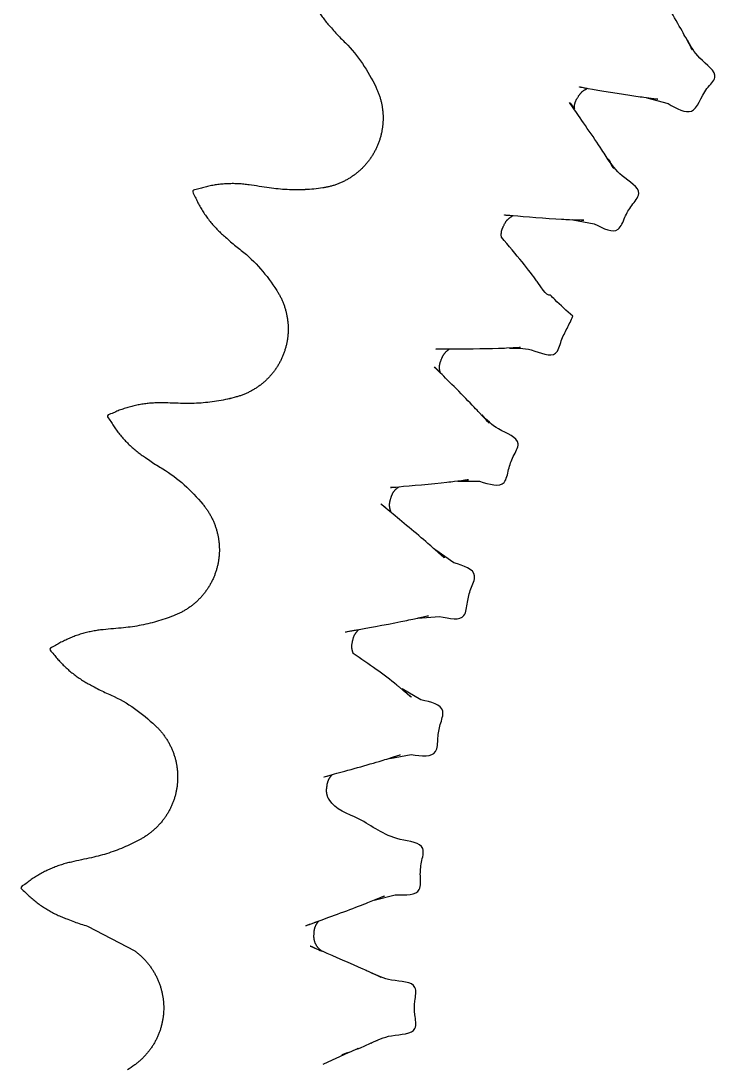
# Model space of a CAD drawing. Header units: millimetres. Extents: x -109 to 109, y -124 to 109.
# Drawn here: x -109.1 to -71, y -3.1 to 54.2 of the extents above; entities that cross this region are included whole.
import ezdxf

# ---------------------------------------------------------------- set-up
doc = ezdxf.new("R2010")
doc.units = ezdxf.units.MM

msp = doc.modelspace()

# ---------------------------------------------------------------- linework, layer by layer
at = {"color": 7, "linetype": 'Continuous', "lineweight": 25}
for p, q in [((-74.755, 49.982), (-73.597, 49.671)), ((-78.826, 43.277), (-77.646, 43.067)), ((-85.144, 28.931), (-83.945, 28.93)), ((-85.357, 24.451), (-86.34, 25.137)), ((-87.341, 21.4), (-86.147, 21.503)), ((-87.164, 16.919), (-88.202, 17.517)), ((-88.874, 13.707), (-87.694, 13.913)), ((-89.73, 5.909), (-88.573, 6.217)), ((-106.55, 4.868), (-106.2, 4.731)), ((-105.486, 4.497), (-102.883, 3.131)), ((-92.503, -3.068), (-91.148, -2.445)), ((-92.544, -3.089), (-92.503, -3.068))]:
    msp.add_line(p, q, dxfattribs=at)
for points, knots in [([(-88.408, 56.008), (-88.569, 56.038), (-88.891, 56.098), (-89.573, 56.273), (-90.183, 56.452), (-90.731, 56.593), (-91.012, 56.649), (-91.294, 56.692), (-91.578, 56.723), (-91.864, 56.74), (-92.149, 56.743), (-92.436, 56.734), (-92.718, 56.71), (-93.011, 56.679), (-93.259, 56.61), (-93.665, 56.623), (-93.465, 56.268), (-93.411, 56.017), (-93.302, 55.744), (-93.193, 55.482), (-93.068, 55.224), (-92.932, 54.973), (-92.784, 54.728), (-92.625, 54.491), (-92.455, 54.261), (-92.276, 54.038), (-92.061, 53.806), (-91.84, 53.54), (-91.582, 53.266), (-90.694, 52.415), (-90.031, 51.413), (-89.561, 50.41), (-89.49, 50.232), (-89.427, 50.051), (-89.374, 49.867), (-89.329, 49.68), (-89.294, 49.492), (-89.268, 49.302), (-89.252, 49.11), (-89.245, 48.919), (-89.247, 48.727), (-89.259, 48.535), (-89.281, 48.345), (-89.312, 48.156), (-89.352, 47.968), (-89.401, 47.783), (-89.46, 47.6), (-89.528, 47.42), (-89.604, 47.244), (-89.689, 47.072), (-89.782, 46.905), (-89.884, 46.742), (-89.993, 46.584), (-90.11, 46.432), (-90.235, 46.286), (-90.366, 46.147), (-90.504, 46.014), (-90.649, 45.888), (-90.8, 45.769), (-90.956, 45.658), (-91.118, 45.555), (-91.284, 45.46), (-91.456, 45.373), (-91.631, 45.295), (-91.81, 45.225), (-91.992, 45.165), (-92.176, 45.114), (-92.364, 45.071), (-92.813, 44.995), (-93.367, 44.941), (-93.859, 44.934), (-94.023, 44.931)], [0, 0, 0, 0, 0.023163, 0.046324, 0.099448, 0.11291, 0.126371, 0.139834, 0.153298, 0.166757, 0.180222, 0.193684, 0.207144, 0.220606, 0.234067, 0.247533, 0.260997, 0.274459, 0.287918, 0.301384, 0.314845, 0.328308, 0.34177, 0.355233, 0.368692, 0.382158, 0.39562, 0.413333, 0.431051, 0.448769, 0.587253, 0.596289, 0.605321, 0.614352, 0.623385, 0.632422, 0.641455, 0.650488, 0.659519, 0.668555, 0.677587, 0.686621, 0.695652, 0.704688, 0.713722, 0.722756, 0.73179, 0.740824, 0.749855, 0.758886, 0.767923, 0.776957, 0.785988, 0.795023, 0.804055, 0.813087, 0.822122, 0.831154, 0.840189, 0.849222, 0.858259, 0.867289, 0.876321, 0.885355, 0.89439, 0.903424, 0.912456, 0.921491, 0.930524, 0.976834, 1, 1, 1, 1]), ([(-72.535, 53.151), (-72.275, 52.663), (-71.99, 52.128), (-73.104, 54.167), (-74.963, 57.341), (-74.466, 56.516), (-74.133, 55.965)], [0, 0, 0, 0, 0.382809, 0.419619, 0.612394, 1, 1, 1, 1]), ([(-73.597, 49.671), (-73.116, 49.402), (-72.097, 48.834), (-71.733, 50.349), (-70.659, 51.253), (-71.961, 52.125), (-72.351, 52.823), (-72.535, 53.151)], [0, 0, 0, 0, 0.2188696, 0.4636763, 0.5860834, 0.8049607, 1, 1, 1, 1]), ([(-78.032, 50.492), (-78.421, 50.569), (-79.091, 50.701), (-75.942, 50.157), (-73.599, 49.842), (-74.205, 49.916), (-74.755, 49.982)], [0, 0, 0, 0, 0.30603, 0.525741, 0.569195, 1, 1, 1, 1]), ([(-78.739, 49.382), (-78.74, 49.397), (-78.742, 49.428), (-78.741, 49.474), (-78.739, 49.52), (-78.734, 49.566), (-78.727, 49.611), (-78.718, 49.656), (-78.706, 49.701), (-78.693, 49.745), (-78.677, 49.788), (-78.66, 49.831), (-78.64, 49.872), (-78.618, 49.913), (-78.591, 49.958), (-78.558, 50.008), (-78.523, 50.064), (-78.491, 50.114), (-78.462, 50.158), (-78.434, 50.195), (-78.405, 50.23), (-78.374, 50.264), (-78.341, 50.297), (-78.307, 50.328), (-78.272, 50.357), (-78.234, 50.384), (-78.196, 50.41), (-78.157, 50.434), (-78.116, 50.455), (-78.075, 50.475), (-78.046, 50.487), (-78.032, 50.492)], [0, 0, 0, 0, 0.0329933, 0.0660309, 0.0989772, 0.1319714, 0.1649619, 0.1979478, 0.2310067, 0.2639895, 0.2969722, 0.329965, 0.3629508, 0.3959752, 0.4289498, 0.4762843, 0.5236792, 0.5710523, 0.6040866, 0.6370518, 0.6700384, 0.7030597, 0.7360483, 0.7690313, 0.8019823, 0.8350344, 0.8679887, 0.9010001, 0.9339906, 0.9670072, 1, 1, 1, 1]), ([(-76.892, 46.627), (-76.599, 46.157), (-76.277, 45.64), (-77.552, 47.629), (-79.376, 50.254), (-78.974, 49.703), (-78.739, 49.382)], [0, 0, 0, 0, 0.4308042, 0.474267, 0.6939699, 1, 1, 1, 1]), ([(-77.646, 43.067), (-77.139, 42.803), (-76.347, 42.39), (-75.971, 43.468), (-75.635, 44.059), (-74.861, 44.927), (-76.229, 45.647), (-76.68, 46.313), (-76.892, 46.627)], [0, 0, 0, 0, 0.218876, 0.341279, 0.463668, 0.586081, 0.80496, 1, 1, 1, 1]), ([(-94.514, 44.943), (-94.678, 44.953), (-95.005, 44.974), (-95.703, 45.066), (-96.33, 45.17), (-96.891, 45.244), (-97.176, 45.266), (-97.462, 45.275), (-97.748, 45.27), (-98.033, 45.253), (-98.317, 45.222), (-98.6, 45.179), (-98.878, 45.12), (-99.165, 45.055), (-99.402, 44.956), (-99.807, 44.92), (-99.566, 44.592), (-99.482, 44.349), (-99.341, 44.091), (-99.201, 43.845), (-99.046, 43.604), (-98.88, 43.371), (-98.704, 43.145), (-98.518, 42.929), (-98.321, 42.721), (-98.117, 42.521), (-97.875, 42.317), (-97.624, 42.08), (-97.335, 41.838), (-96.35, 41.101), (-95.572, 40.187), (-94.985, 39.248), (-94.892, 39.079), (-94.808, 38.907), (-94.733, 38.731), (-94.666, 38.551), (-94.608, 38.368), (-94.56, 38.182), (-94.521, 37.994), (-94.491, 37.805), (-94.47, 37.614), (-94.459, 37.423), (-94.457, 37.231), (-94.465, 37.039), (-94.482, 36.848), (-94.509, 36.658), (-94.545, 36.47), (-94.591, 36.283), (-94.645, 36.099), (-94.709, 35.918), (-94.781, 35.741), (-94.862, 35.567), (-94.952, 35.397), (-95.05, 35.232), (-95.156, 35.072), (-95.27, 34.918), (-95.391, 34.769), (-95.519, 34.627), (-95.655, 34.491), (-95.797, 34.362), (-95.944, 34.24), (-96.099, 34.125), (-96.258, 34.018), (-96.422, 33.92), (-96.592, 33.829), (-96.765, 33.747), (-96.942, 33.674), (-97.123, 33.609), (-97.56, 33.48), (-98.104, 33.359), (-98.591, 33.293), (-98.753, 33.27)], [0, 0, 0, 0, 0.023165, 0.046325, 0.099448, 0.112912, 0.126375, 0.139835, 0.153296, 0.166761, 0.180223, 0.193687, 0.207148, 0.22061, 0.234072, 0.247534, 0.260998, 0.274459, 0.287918, 0.301382, 0.314843, 0.328308, 0.341768, 0.355231, 0.368694, 0.382157, 0.395619, 0.413332, 0.431051, 0.448767, 0.587253, 0.596285, 0.605319, 0.614354, 0.623388, 0.632421, 0.641454, 0.650487, 0.659521, 0.668554, 0.67759, 0.686621, 0.695657, 0.704686, 0.713721, 0.722755, 0.731787, 0.740824, 0.749856, 0.758888, 0.767923, 0.776954, 0.78599, 0.795024, 0.804055, 0.813092, 0.822122, 0.831155, 0.840192, 0.849223, 0.858259, 0.867292, 0.876324, 0.885358, 0.894391, 0.903427, 0.912459, 0.921493, 0.930522, 0.976837, 1, 1, 1, 1]), ([(-92.553, 45.04), (-92.715, 45.018), (-93.203, 44.953), (-93.859, 44.921), (-94.35, 44.938), (-94.514, 44.943)], [0, 0, 0, 0, 0.250055, 0.749983, 1, 1, 1, 1]), ([(-82.136, 43.499), (-82.531, 43.542), (-83.209, 43.615), (-80.024, 43.348), (-77.663, 43.238), (-78.273, 43.258), (-78.826, 43.277)], [0, 0, 0, 0, 0.30603, 0.525738, 0.569197, 1, 1, 1, 1]), ([(-82.744, 42.331), (-82.746, 42.347), (-82.75, 42.377), (-82.754, 42.423), (-82.755, 42.469), (-82.754, 42.515), (-82.751, 42.561), (-82.746, 42.607), (-82.739, 42.652), (-82.729, 42.697), (-82.717, 42.742), (-82.703, 42.786), (-82.687, 42.829), (-82.669, 42.871), (-82.646, 42.918), (-82.618, 42.971), (-82.588, 43.03), (-82.56, 43.082), (-82.535, 43.129), (-82.511, 43.168), (-82.484, 43.206), (-82.457, 43.242), (-82.427, 43.278), (-82.395, 43.311), (-82.363, 43.343), (-82.328, 43.374), (-82.292, 43.403), (-82.255, 43.43), (-82.216, 43.455), (-82.177, 43.478), (-82.149, 43.492), (-82.136, 43.499)], [0, 0, 0, 0, 0.0330231, 0.0660245, 0.099006, 0.1319762, 0.1650125, 0.1979751, 0.2310115, 0.2640019, 0.2969771, 0.3299995, 0.3629472, 0.3959205, 0.4289335, 0.4763411, 0.5237488, 0.5711259, 0.6040714, 0.6370634, 0.670083, 0.7030647, 0.7360709, 0.7690812, 0.8020227, 0.8350241, 0.8680079, 0.9010497, 0.934026, 0.9670156, 1, 1, 1, 1]), ([(-80.056, 39.153), (-80.152, 39.12), (-80.251, 39.086), (-81.113, 40.388), (-81.952, 41.388), (-82.744, 42.331)], [0, 0, 0, 0, 0.607603, 0.629877, 1, 1, 1, 1]), ([(-78.819, 37.998), (-79.159, 38.291), (-79.588, 38.659), (-79.976, 39.069), (-80.056, 39.153)], [0, 0, 0, 0, 0.7942264, 1, 1, 1, 1]), ([(-82.298, 36.242), (-81.92, 36.248), (-81.117, 36.261), (-79.734, 35.554), (-79.485, 36.682), (-79.138, 37.309), (-78.925, 37.769), (-78.819, 37.998)], [0, 0, 0, 0, 0.249703, 0.529896, 0.686601, 0.843302, 1, 1, 1, 1]), ([(-85.614, 36.175), (-86.26, 36.182), (-87.23, 36.193), (-83.503, 36.208), (-81.129, 36.305), (-81.742, 36.272), (-82.298, 36.242)], [0, 0, 0, 0, 0.38624, 0.58056, 0.618988, 1, 1, 1, 1]), ([(-86.106, 34.914), (-86.11, 34.929), (-86.119, 34.959), (-86.128, 35.004), (-86.136, 35.049), (-86.142, 35.095), (-86.145, 35.141), (-86.146, 35.187), (-86.145, 35.233), (-86.141, 35.279), (-86.135, 35.324), (-86.128, 35.37), (-86.118, 35.415), (-86.105, 35.459), (-86.091, 35.503), (-86.072, 35.552), (-86.049, 35.607), (-86.024, 35.668), (-86.001, 35.723), (-85.98, 35.771), (-85.959, 35.812), (-85.936, 35.852), (-85.912, 35.891), (-85.885, 35.929), (-85.857, 35.965), (-85.827, 36), (-85.795, 36.034), (-85.762, 36.065), (-85.727, 36.095), (-85.691, 36.124), (-85.653, 36.151), (-85.627, 36.167), (-85.614, 36.175)], [0, 0, 0, 0, 0.031974, 0.063939, 0.095816, 0.127818, 0.159738, 0.191657, 0.22358, 0.25551, 0.28746, 0.319417, 0.351344, 0.383288, 0.415208, 0.447134, 0.493012, 0.53889, 0.584767, 0.61669, 0.648646, 0.680553, 0.71252, 0.744489, 0.77642, 0.808347, 0.840293, 0.872236, 0.904156, 0.936119, 0.968054, 1, 1, 1, 1]), ([(-83.82, 32.567), (-83.448, 32.16), (-83.038, 31.713), (-84.637, 33.418), (-86.882, 35.654), (-86.392, 35.187), (-86.106, 34.914)], [0, 0, 0, 0, 0.4323508, 0.4749636, 0.6940542, 1, 1, 1, 1]), ([(-97.307, 33.556), (-97.466, 33.514), (-97.942, 33.391), (-98.589, 33.28), (-99.079, 33.237), (-99.242, 33.223)], [0, 0, 0, 0, 0.250058, 0.749973, 1, 1, 1, 1]), ([(-99.242, 33.223), (-99.406, 33.214), (-99.733, 33.194), (-100.437, 33.202), (-101.071, 33.229), (-101.638, 33.235), (-101.924, 33.222), (-102.209, 33.197), (-102.492, 33.158), (-102.773, 33.107), (-103.051, 33.042), (-103.327, 32.964), (-103.596, 32.873), (-103.873, 32.773), (-104.096, 32.647), (-104.494, 32.562), (-104.215, 32.266), (-104.103, 32.035), (-103.932, 31.795), (-103.762, 31.568), (-103.58, 31.347), (-103.388, 31.136), (-103.186, 30.933), (-102.974, 30.74), (-102.754, 30.558), (-102.527, 30.384), (-102.263, 30.211), (-101.984, 30.006), (-101.669, 29.801), (-100.602, 29.188), (-99.719, 28.373), (-99.023, 27.512), (-98.911, 27.356), (-98.807, 27.195), (-98.71, 27.029), (-98.623, 26.859), (-98.543, 26.684), (-98.473, 26.506), (-98.411, 26.324), (-98.358, 26.14), (-98.315, 25.953), (-98.281, 25.764), (-98.256, 25.574), (-98.241, 25.382), (-98.235, 25.191), (-98.239, 24.999), (-98.252, 24.808), (-98.275, 24.617), (-98.306, 24.428), (-98.348, 24.241), (-98.398, 24.055), (-98.458, 23.873), (-98.526, 23.694), (-98.604, 23.518), (-98.69, 23.347), (-98.784, 23.18), (-98.886, 23.018), (-98.997, 22.861), (-99.115, 22.709), (-99.24, 22.564), (-99.372, 22.425), (-99.511, 22.293), (-99.657, 22.168), (-99.808, 22.05), (-99.965, 21.94), (-100.127, 21.837), (-100.294, 21.743), (-100.466, 21.658), (-100.884, 21.476), (-101.41, 21.294), (-102.042, 21.12), (-102.522, 21.015), (-103.007, 20.932), (-103.707, 20.853), (-104.34, 20.804), (-104.903, 20.742), (-105.185, 20.695), (-105.465, 20.635), (-105.742, 20.562), (-106.015, 20.477), (-106.283, 20.379), (-106.547, 20.269), (-106.803, 20.146), (-107.065, 20.014), (-107.272, 19.861), (-107.657, 19.729), (-107.344, 19.469), (-107.205, 19.253), (-107.006, 19.036), (-106.811, 18.83), (-106.602, 18.634), (-106.386, 18.446), (-106.161, 18.27), (-105.928, 18.104), (-105.688, 17.95), (-105.442, 17.805), (-105.159, 17.664), (-104.858, 17.494), (-104.519, 17.329), (-103.386, 16.848), (-102.413, 16.146), (-101.617, 15.376), (-101.487, 15.234), (-101.364, 15.088), (-101.249, 14.934), (-101.14, 14.776), (-101.042, 14.611), (-100.949, 14.443), (-100.867, 14.27), (-100.793, 14.093), (-100.727, 13.913), (-100.669, 13.73), (-100.623, 13.544), (-100.584, 13.356), (-100.556, 13.166), (-100.535, 12.975), (-100.525, 12.784), (-100.526, 12.592), (-100.535, 12.4), (-100.552, 12.209), (-100.581, 12.02), (-100.617, 11.831), (-100.665, 11.645), (-100.719, 11.461), (-100.785, 11.281), (-100.857, 11.104), (-100.94, 10.93), (-101.031, 10.761), (-101.13, 10.597), (-101.236, 10.437), (-101.351, 10.284), (-101.473, 10.136), (-101.602, 9.994), (-101.738, 9.858), (-101.881, 9.731), (-102.029, 9.609), (-102.184, 9.496), (-102.344, 9.39), (-102.596, 9.242), (-102.943, 9.061), (-103.389, 8.852), (-103.844, 8.667), (-104.308, 8.503), (-104.779, 8.363), (-105.464, 8.2), (-106.087, 8.075), (-106.638, 7.946), (-106.913, 7.865), (-107.183, 7.772), (-107.449, 7.667), (-107.71, 7.55), (-107.964, 7.419), (-108.214, 7.279), (-108.452, 7.125), (-108.698, 6.963), (-108.884, 6.786), (-109.25, 6.608), (-108.908, 6.388), (-108.744, 6.19), (-108.52, 5.999), (-108.302, 5.818), (-108.071, 5.648), (-107.834, 5.489), (-107.59, 5.341), (-107.339, 5.204), (-107.081, 5.08), (-106.819, 4.966), (-106.64, 4.901), (-106.55, 4.868)], [0, 0, 0, 0, 0.009486, 0.018966, 0.040715, 0.046233, 0.051755, 0.057256, 0.062785, 0.068297, 0.073804, 0.079316, 0.084827, 0.090347, 0.09585, 0.101363, 0.106872, 0.112386, 0.117899, 0.123413, 0.128924, 0.134434, 0.139949, 0.14546, 0.150977, 0.15649, 0.162005, 0.169258, 0.17651, 0.183772, 0.240482, 0.244181, 0.247879, 0.251579, 0.255278, 0.258977, 0.262676, 0.266375, 0.270075, 0.273774, 0.277473, 0.281172, 0.284873, 0.288571, 0.292271, 0.29597, 0.299669, 0.303368, 0.307067, 0.310767, 0.314467, 0.318165, 0.321864, 0.325563, 0.329263, 0.332962, 0.336662, 0.340361, 0.344061, 0.34776, 0.351459, 0.355158, 0.358857, 0.362556, 0.366256, 0.369955, 0.373653, 0.377361, 0.38105, 0.400019, 0.409498, 0.41898, 0.42847, 0.43795, 0.459711, 0.465227, 0.470741, 0.476245, 0.481769, 0.487286, 0.49279, 0.498309, 0.503818, 0.509325, 0.514842, 0.520358, 0.525876, 0.531388, 0.536896, 0.542409, 0.54793, 0.553438, 0.558953, 0.564471, 0.56998, 0.575491, 0.580995, 0.588249, 0.595511, 0.602774, 0.659479, 0.663182, 0.666881, 0.670582, 0.674277, 0.677979, 0.681671, 0.685375, 0.689075, 0.69277, 0.696472, 0.700174, 0.703871, 0.707569, 0.711269, 0.714968, 0.718668, 0.722368, 0.726066, 0.729765, 0.733464, 0.737164, 0.740865, 0.744563, 0.748264, 0.751961, 0.755659, 0.759362, 0.763063, 0.766754, 0.770459, 0.774157, 0.777855, 0.781554, 0.78526, 0.788948, 0.792655, 0.796355, 0.800055, 0.809543, 0.819017, 0.828515, 0.837984, 0.847482, 0.856955, 0.878713, 0.884232, 0.889739, 0.895247, 0.900766, 0.906289, 0.911789, 0.917311, 0.922814, 0.928338, 0.933844, 0.939356, 0.944866, 0.950382, 0.955897, 0.961403, 0.966922, 0.97243, 0.977936, 0.983449, 0.988977, 0.994479, 1, 1, 1, 1]), ([(-83.945, 28.93), (-83.399, 28.757), (-82.548, 28.489), (-82.365, 29.615), (-82.136, 30.256), (-81.525, 31.245), (-82.997, 31.717), (-83.557, 32.294), (-83.82, 32.567)], [0, 0, 0, 0, 0.21888, 0.34127, 0.463679, 0.586085, 0.804956, 1, 1, 1, 1]), ([(-88.403, 28.602), (-88.798, 28.577), (-89.474, 28.534), (-86.317, 28.804), (-83.995, 29.083), (-84.596, 29.003), (-85.144, 28.931)], [0, 0, 0, 0, 0.305946, 0.525036, 0.567651, 1, 1, 1, 1]), ([(-88.804, 27.234), (-88.81, 27.248), (-88.822, 27.277), (-88.838, 27.32), (-88.851, 27.364), (-88.863, 27.408), (-88.873, 27.453), (-88.88, 27.499), (-88.885, 27.545), (-88.887, 27.591), (-88.888, 27.637), (-88.886, 27.683), (-88.883, 27.729), (-88.876, 27.774), (-88.868, 27.82), (-88.858, 27.864), (-88.843, 27.915), (-88.825, 27.972), (-88.805, 28.035), (-88.787, 28.092), (-88.77, 28.141), (-88.753, 28.184), (-88.734, 28.226), (-88.713, 28.267), (-88.69, 28.307), (-88.665, 28.345), (-88.638, 28.383), (-88.609, 28.419), (-88.579, 28.453), (-88.547, 28.487), (-88.513, 28.518), (-88.478, 28.548), (-88.442, 28.576), (-88.416, 28.593), (-88.403, 28.602)], [0, 0, 0, 0, 0.029953, 0.0600335, 0.0900234, 0.1200757, 0.1500681, 0.1801089, 0.2100887, 0.2401419, 0.2701422, 0.300158, 0.3301983, 0.3602, 0.390233, 0.4203033, 0.4502754, 0.4934222, 0.5365691, 0.5796537, 0.6096602, 0.6397163, 0.6697132, 0.6997551, 0.7297645, 0.7597903, 0.789795, 0.8198189, 0.8498542, 0.8798775, 0.909912, 0.939931, 0.9699702, 1, 1, 1, 1]), ([(-86.34, 25.137), (-85.928, 24.767), (-85.477, 24.362), (-87.222, 25.898), (-90.054, 28.244), (-89.304, 27.639), (-88.804, 27.234)], [0, 0, 0, 0, 0.38281, 0.419619, 0.612395, 1, 1, 1, 1]), ([(-86.147, 21.503), (-85.588, 21.379), (-84.716, 21.186), (-84.634, 22.323), (-84.456, 22.984), (-83.96, 24.01), (-84.811, 24.279), (-85.357, 24.451)], [0, 0, 0, 0, 0.271911, 0.423954, 0.576032, 0.728089, 1, 1, 1, 1]), ([(-90.595, 20.759), (-91.232, 20.654), (-92.19, 20.496), (-88.522, 21.158), (-86.201, 21.665), (-86.798, 21.526), (-87.341, 21.4)], [0, 0, 0, 0, 0.386238, 0.580565, 0.618988, 1, 1, 1, 1]), ([(-90.88, 19.473), (-90.886, 19.487), (-90.898, 19.516), (-90.914, 19.559), (-90.927, 19.603), (-90.938, 19.648), (-90.947, 19.693), (-90.954, 19.739), (-90.959, 19.784), (-90.961, 19.83), (-90.961, 19.877), (-90.959, 19.923), (-90.955, 19.968), (-90.948, 20.014), (-90.938, 20.066), (-90.925, 20.124), (-90.91, 20.188), (-90.898, 20.246), (-90.885, 20.298), (-90.872, 20.342), (-90.856, 20.385), (-90.839, 20.428), (-90.819, 20.469), (-90.798, 20.51), (-90.774, 20.55), (-90.749, 20.588), (-90.721, 20.625), (-90.693, 20.661), (-90.662, 20.695), (-90.63, 20.728), (-90.607, 20.749), (-90.595, 20.759)], [0, 0, 0, 0, 0.033005, 0.066033, 0.098975, 0.132, 0.164959, 0.198, 0.230988, 0.263996, 0.296963, 0.329963, 0.362931, 0.395951, 0.428939, 0.476356, 0.523703, 0.571136, 0.604074, 0.637106, 0.670041, 0.703074, 0.736065, 0.769086, 0.802025, 0.835021, 0.868032, 0.90105, 0.934039, 0.96703, 1, 1, 1, 1]), ([(-88.202, 17.517), (-87.742, 17.115), (-87.262, 16.696), (-89.124, 18.26), (-90.032, 18.887), (-90.88, 19.473)], [0, 0, 0, 0, 0.609394, 0.634798, 1, 1, 1, 1]), ([(-87.694, 13.913), (-87.126, 13.839), (-86.24, 13.722), (-86.257, 14.862), (-86.138, 15.536), (-85.733, 16.602), (-86.604, 16.795), (-87.164, 16.919)], [0, 0, 0, 0, 0.271896, 0.423972, 0.576028, 0.728095, 1, 1, 1, 1]), ([(-92.06, 12.784), (-92.445, 12.689), (-93.108, 12.526), (-90.024, 13.364), (-87.768, 14.068), (-88.347, 13.879), (-88.874, 13.707)], [0, 0, 0, 0, 0.306031, 0.525743, 0.569198, 1, 1, 1, 1]), ([(-88.573, 6.217), (-88, 6.192), (-87.109, 6.153), (-87.223, 7.288), (-87.168, 7.967), (-86.838, 9.078), (-88.968, 9.212), (-90.248, 10.387), (-91.891, 10.893), (-92.232, 11.478), (-92.253, 11.519), (-92.272, 11.561), (-92.29, 11.604), (-92.305, 11.647), (-92.317, 11.692), (-92.328, 11.736), (-92.337, 11.782), (-92.343, 11.827), (-92.347, 11.873), (-92.349, 11.919), (-92.349, 11.965), (-92.346, 12.011), (-92.341, 12.064), (-92.333, 12.122), (-92.324, 12.188), (-92.316, 12.247), (-92.309, 12.299), (-92.299, 12.344), (-92.287, 12.389), (-92.274, 12.433), (-92.258, 12.476), (-92.24, 12.518), (-92.22, 12.56), (-92.198, 12.6), (-92.174, 12.64), (-92.148, 12.678), (-92.121, 12.715), (-92.091, 12.75), (-92.07, 12.773), (-92.06, 12.784)], [0, 0, 0, 0, 0.123767, 0.192982, 0.262195, 0.331409, 0.455171, 0.689151, 0.867342, 0.871577, 0.875817, 0.880047, 0.884292, 0.888527, 0.892764, 0.896994, 0.901238, 0.905476, 0.909708, 0.913945, 0.918188, 0.922418, 0.926657, 0.932746, 0.938826, 0.944916, 0.949146, 0.953388, 0.957621, 0.961865, 0.966098, 0.970337, 0.974577, 0.978806, 0.983048, 0.987282, 0.991523, 0.995752, 1, 1, 1, 1]), ([(-92.794, 4.747), (-93.403, 4.536), (-94.317, 4.219), (-90.835, 5.481), (-88.654, 6.354), (-89.217, 6.121), (-89.73, 5.909)], [0, 0, 0, 0, 0.386923, 0.580451, 0.618092, 1, 1, 1, 1]), ([(-106.2, 4.731), (-106.082, 4.689), (-105.846, 4.604), (-105.606, 4.532), (-105.486, 4.497)], [0, 0, 0, 0, 0.500263, 1, 1, 1, 1]), ([(-92.584, 3.112), (-92.597, 3.12), (-92.623, 3.136), (-92.661, 3.163), (-92.697, 3.192), (-92.732, 3.222), (-92.765, 3.254), (-92.797, 3.287), (-92.827, 3.322), (-92.855, 3.358), (-92.881, 3.396), (-92.906, 3.435), (-92.929, 3.475), (-92.95, 3.516), (-92.968, 3.558), (-92.985, 3.601), (-93, 3.645), (-93.012, 3.689), (-93.023, 3.734), (-93.031, 3.779), (-93.037, 3.825), (-93.04, 3.871), (-93.042, 3.917), (-93.041, 3.97), (-93.038, 4.029), (-93.035, 4.095), (-93.033, 4.154), (-93.029, 4.207), (-93.024, 4.253), (-93.016, 4.298), (-93.006, 4.343), (-92.994, 4.388), (-92.98, 4.432), (-92.964, 4.475), (-92.945, 4.517), (-92.925, 4.558), (-92.902, 4.598), (-92.878, 4.637), (-92.852, 4.675), (-92.824, 4.712), (-92.804, 4.735), (-92.794, 4.747)], [0, 0, 0, 0, 0.02482, 0.049617, 0.074431, 0.099213, 0.124036, 0.14885, 0.173646, 0.198453, 0.223259, 0.248081, 0.272879, 0.297691, 0.322512, 0.34732, 0.372127, 0.396937, 0.421745, 0.446553, 0.471357, 0.496166, 0.520978, 0.545786, 0.581416, 0.617043, 0.652675, 0.677484, 0.702293, 0.727093, 0.751906, 0.776725, 0.801516, 0.826326, 0.851144, 0.875961, 0.900753, 0.925569, 0.950362, 0.975186, 1, 1, 1, 1]), ([(-89.904, 1.934), (-89.41, 1.708), (-88.879, 1.465), (-90.834, 2.349), (-94.011, 3.724), (-93.159, 3.359), (-92.584, 3.112)], [0, 0, 0, 0, 0.389219, 0.419165, 0.607827, 1, 1, 1, 1]), ([(-102.883, 3.131), (-102.832, 3.092), (-102.73, 3.015), (-102.584, 2.89), (-102.444, 2.759), (-102.311, 2.621), (-102.185, 2.476), (-102.066, 2.326), (-101.955, 2.17), (-101.852, 2.007), (-101.755, 1.842), (-101.67, 1.67), (-101.59, 1.495), (-101.522, 1.316), (-101.46, 1.135), (-101.41, 0.949), (-101.366, 0.763), (-101.333, 0.573), (-101.311, 0.383), (-101.295, 0.192), (-101.292, 0), (-101.295, -0.192), (-101.311, -0.383), (-101.333, -0.573), (-101.366, -0.763), (-101.41, -0.949), (-101.46, -1.135), (-101.522, -1.316), (-101.59, -1.495), (-101.67, -1.67), (-101.755, -1.842), (-101.852, -2.007), (-101.955, -2.17), (-102.066, -2.326), (-102.185, -2.476), (-102.311, -2.621), (-102.444, -2.759), (-102.584, -2.89), (-102.73, -3.015), (-102.962, -3.192), (-103.151, -3.319), (-103.287, -3.411)], [0, 0, 0, 0, 0.024651, 0.0493, 0.073979, 0.098626, 0.123273, 0.147944, 0.172583, 0.197214, 0.221917, 0.246519, 0.271208, 0.295834, 0.3205, 0.345133, 0.369803, 0.394452, 0.419092, 0.44375, 0.468398, 0.493046, 0.517704, 0.542344, 0.566994, 0.591663, 0.616296, 0.640962, 0.665588, 0.690278, 0.714879, 0.739582, 0.764213, 0.788853, 0.813524, 0.83817, 0.862818, 0.887496, 0.912145, 0.936796, 1, 1, 1, 1]), ([(-89.904, -1.934), (-89.563, -1.769), (-88.84, -1.417), (-87.295, -1.478), (-87.53, -0.338), (-87.53, 0.338), (-87.295, 1.478), (-88.84, 1.417), (-89.563, 1.769), (-89.904, 1.934)], [0, 0, 0, 0, 0.1632125, 0.346364, 0.4487878, 0.5512118, 0.6536364, 0.8367875, 1, 1, 1, 1]), ([(-91.148, -2.445), (-91.469, -2.566), (-91.817, -2.698), (-90.555, -2.218), (-90.631, -2.214), (-90.833, -2.345), (-89.257, -1.645), (-89.602, -1.799), (-89.904, -1.934)], [0, 0, 0, 0, 0.283997, 0.307786, 0.460498, 0.680885, 0.720905, 1, 1, 1, 1])]:
    msp.add_open_spline(points, degree=3, knots=knots, dxfattribs=at)

doc.saveas('drawing.dxf')
